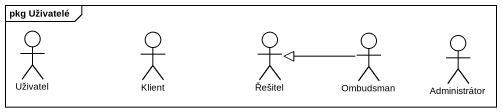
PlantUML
@startuml
mainframe pkg Uživatelé
actor Uživatel
actor Klient
actor Řešitel
actor Ombudsman
actor Administrátor
Ombudsman -left-|> Řešitel
@enduml
